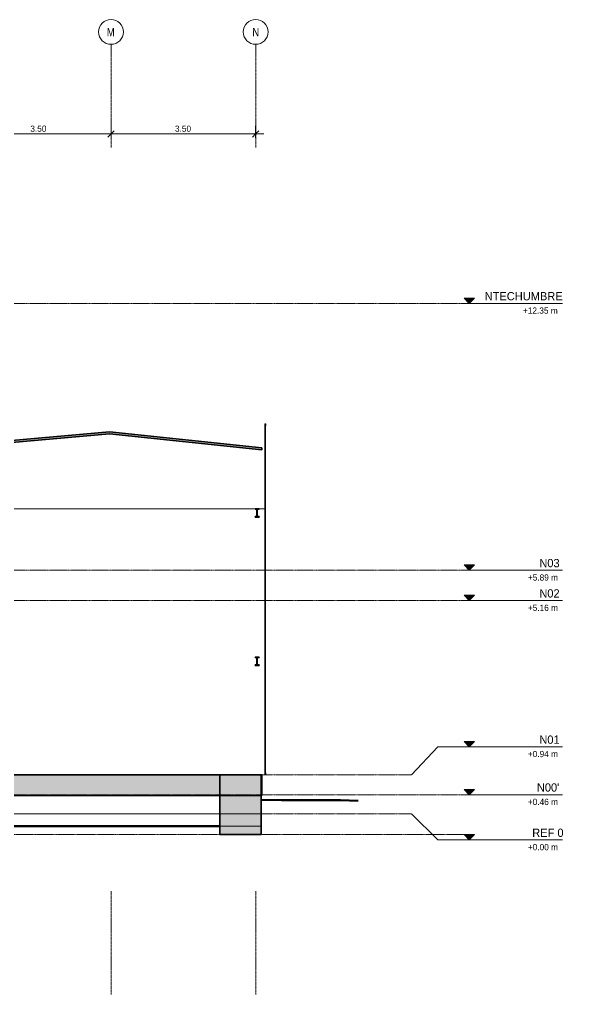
# Model space of a CAD drawing. Header units: centimetres. Extents: x 710 to 12582, y -437 to 1921.
# Drawn here: x 6229 to 7584, y -437 to 1921 of the extents above; entities that cross this region are included whole.
import ezdxf

# ---------------------------------------------------------------- set-up
doc = ezdxf.new("R2010")
doc.units = ezdxf.units.CM
doc.linetypes.add('Centre', pattern=[3.175, 0.635, -0.475, 1.59, -0.475])
doc.linetypes.add('Grid Line', pattern=[2.2225, 1.27, -0.3175, 0.3175, -0.3175])
for name, color, linetype, lineweight in [('A-ANNO-DIMS', 7, 'Continuous', 9), ('A-ANNO-DIMS-100', 7, 'Continuous', 9), ('A-CLNG', 7, 'Continuous', 9), ('A-FLOR', 7, 'Continuous', 9), ('A-FLOR-LEVL', 7, 'Continuous', 9), ('A-FLOR-PATT', 7, 'Continuous', 35), ('A-ROOF', 7, 'Continuous', 9), ('A-ROOF-PATT', 7, 'Continuous', 35), ('A-WALL', 7, 'Continuous', 9), ('A-WALL-PATT', 7, 'Continuous', 35), ('C-BLDG-PADS', 7, 'Continuous', 9), ('C-TOPO', 7, 'Continuous', 9), ('S-BEAM', 7, 'Continuous', 9), ('S-GRID', 7, 'Continuous', 9), ('S-GRID-IDEN', 7, 'Continuous', 9)]:
    doc.layers.add(name, color=color, linetype=linetype, lineweight=lineweight)
doc.styles.add('Century Gothic', font='GOTHIC.TTF', dxfattribs={"height": 20})
doc.styles.add('Century Gothic_1', font='GOTHIC.TTF', dxfattribs={"height": 15})
doc.styles.add('Saira Condensed', font='SairaCondensed-Regular.ttf', dxfattribs={"height": 20})
doc.dimstyles.new('FCA_N_Cotas_E100', dxfattribs={"dimscale": 30.48, "dimtxt": 15.662524, "dimasz": 0.492126, "dimexe": 0.656168, "dimexo": 0.656168, "dimgap": 0.032808, "dimtad": 1, "dimlfac": 0.01, "dimrnd": 0.01, "dimzin": 0, "dimdsep": 46, "dimtxsty": 'Century Gothic_1', "dimblk1": 'OBLIQUE', "dimblk2": 'OBLIQUE', "dimsah": 1, "dimcen": 0.09, "dimdle": 0.656168, "dimazin": 2, "dimtfac": 1, "dimtdec": 4, "dimtix": 1, "dimtmove": 0, "dimatfit": 3, "dimfxl": 1, "dimtvp": 1, "dimtolj": 1, "dimtzin": 0, "dimarcsym": 2})
pattern_1 = [(45, (4660.293, 712), (-25.1447, 25.1447), []), (45, (4660.293, 750.1), (-25.1447, 25.1447), [])]

# ---------------------------------------------------------------- blocks, each defined once
blk = doc.blocks.new('M_W Shapes - 150 x 200-V1-Sección 4')
at = {"layer": 'S-BEAM', "true_color": 0xc0c0c0}
h = blk.add_hatch(dxfattribs=at)
h.set_pattern_fill('FP_6', color=9, style=0, pattern_type=2)
h.set_pattern_definition(pattern_1)
h.paths.add_polyline_path([(6808.9, 358.9), (6808.9, 359.9), (6806.4, 359.9), (6805, 360.4), (6804.4, 361.8), (6804.4, 375.9), (6805, 377.3), (6806.4, 377.9), (6808.9, 377.9), (6808.9, 378.9), (6798.9, 378.9), (6798.9, 377.9), (6801.5, 377.9), (6802.9, 377.3), (6803.4, 375.9), (6803.4, 361.8), (6802.9, 360.4), (6801.5, 359.9), (6798.9, 359.9), (6798.9, 358.9)])
at = {"layer": 'S-BEAM', "lineweight": 35}
for p, q in [((6808.9, 378.9), (6798.9, 378.9)), ((6798.9, 378.9), (6798.9, 377.9)), ((6798.9, 377.9), (6801.5, 377.9)), ((6806.4, 377.9), (6808.9, 377.9)), ((6808.9, 377.9), (6808.9, 378.9)), ((6801.5, 359.9), (6798.9, 359.9)), ((6798.9, 359.9), (6798.9, 358.9)), ((6798.9, 358.9), (6808.9, 358.9)), ((6803.4, 375.9), (6803.4, 361.8)), ((6804.4, 361.8), (6804.4, 375.9)), ((6808.9, 359.9), (6806.4, 359.9)), ((6808.9, 358.9), (6808.9, 359.9))]:
    blk.add_line(p, q, dxfattribs=at)
for centre, start, end in [((6801.5, 375.9), 0, 90), ((6806.4, 375.9), 90, 180), ((6801.5, 361.8), 270, 0), ((6806.4, 361.8), 180, 270)]:
    blk.add_arc(centre, 1.98, start, end, dxfattribs=at)
blk = doc.blocks.new('M_W Shapes - 150 x 200-V3-Sección 4')
at = {"layer": 'S-BEAM', "true_color": 0xc0c0c0}
h = blk.add_hatch(dxfattribs=at)
h.set_pattern_fill('FP_6', color=9, style=0, pattern_type=2)
h.set_pattern_definition(pattern_1)
h.paths.add_polyline_path([(6808.9, 717.8), (6808.9, 718.8), (6806.4, 718.8), (6805, 719.4), (6804.4, 720.8), (6804.4, 734.8), (6805, 736.2), (6806.4, 736.8), (6808.9, 736.8), (6808.9, 737.8), (6798.9, 737.8), (6798.9, 736.8), (6801.5, 736.8), (6802.9, 736.2), (6803.4, 734.8), (6803.4, 720.8), (6802.9, 719.4), (6801.5, 718.8), (6798.9, 718.8), (6798.9, 717.8)])
at = {"layer": 'S-BEAM', "lineweight": 35}
for p, q in [((6808.9, 737.8), (6798.9, 737.8)), ((6798.9, 737.8), (6798.9, 736.8)), ((6798.9, 736.8), (6801.5, 736.8)), ((6803.4, 734.8), (6803.4, 720.8)), ((6804.4, 720.8), (6804.4, 734.8)), ((6806.4, 736.8), (6808.9, 736.8)), ((6808.9, 736.8), (6808.9, 737.8)), ((6801.5, 718.8), (6798.9, 718.8)), ((6798.9, 718.8), (6798.9, 717.8)), ((6798.9, 717.8), (6808.9, 717.8)), ((6808.9, 718.8), (6806.4, 718.8)), ((6808.9, 717.8), (6808.9, 718.8))]:
    blk.add_line(p, q, dxfattribs=at)
for centre, start, end in [((6801.5, 734.8), 0, 90), ((6806.4, 734.8), 90, 180), ((6801.5, 720.8), 270, 0), ((6806.4, 720.8), 180, 270)]:
    blk.add_arc(centre, 1.98, start, end, dxfattribs=at)
blk = doc.blocks.new('PQ_RVR_EST-01_ZZ_ZZ_MO_T_A_rvt-1-Sección 4')
at = {"layer": 'A-FLOR-PATT', "lineweight": 9, "true_color": 0x9a9a9a}
blk.add_hatch(color=253, dxfattribs=at).paths.add_polyline_path([(6814, 44), (6815.1, 44), (6815.1, 94), (3797.2, 94), (3797.2, 93.8), (3792.2, 93.8), (3792.2, 94), (3778.9, 94), (3778.9, 93.8), (3773.9, 93.8), (3773.9, 94), (3758.6, 94), (3758.6, 93.8), (3753.5, 93.8), (3753.5, 94), (3740.3, 94), (3740.3, 93.8), (3735.3, 93.8), (3735.3, 94), (1308.3, 94), (1308.3, 44), (6714, 44)])
at = {"layer": 'A-WALL-PATT', "lineweight": 9, "true_color": 0x9a9a9a}
blk.add_hatch(color=253, dxfattribs=at).paths.add_polyline_path([(6714, -50), (6814, -50), (6814, 44), (6714, 44)])
at = {"layer": 'A-FLOR', "lineweight": 35}
for p, q in [((6815.1, 94), (3797.2, 94)), ((6815.1, 44), (6815.1, 94)), ((1308.3, 44), (6714, 44)), ((6814, 44), (6815.1, 44))]:
    blk.add_line(p, q, dxfattribs=at)
at = {"layer": 'A-WALL', "lineweight": 35}
for p, q in [((6714, 44), (6714, -50)), ((6814, -50), (6814, 44)), ((6714, -50), (6814, -50))]:
    blk.add_line(p, q, dxfattribs=at)
at = {"layer": 'S-BEAM', "color": 8, "lineweight": 9, "true_color": 0x808080}
for name in ['M_W Shapes - 150 x 200-V3-Sección 4', 'M_W Shapes - 150 x 200-V1-Sección 4']:
    blk.add_blockref(name, (0, 0), dxfattribs=at)
blk = doc.blocks.new('Level - Con_Triangulo-1145637-Sección 4')
at = {"layer": 'A-FLOR-LEVL', "true_color": 0xe2e2e2}
blk.add_hatch(color=254, dxfattribs=at).paths.add_polyline_path([(7330.3, -50.6), (7317.4, -63.5), (7304.6, -50.6)])
at = {"layer": 'A-FLOR-LEVL', "color": 253, "true_color": 0xaaaaaa}
for p, q in [((7330.3, -50.6), (7304.6, -50.6)), ((7304.6, -50.6), (7317.4, -63.5)), ((7304.6, -63.5), (7543, -63.5)), ((7317.4, -63.5), (7330.3, -50.6))]:
    blk.add_line(p, q, dxfattribs=at)
blk = doc.blocks.new('Grid - 3mm-1939417-Sección 4')
at = {"layer": 'S-GRID-IDEN', "color": 253, "true_color": 0xaaaaaa}
blk.add_circle((1330.8, 1891.3), 30, dxfattribs=at)
blk = doc.blocks.new('DIMBLOCK12-Sección 4')
at = {"layer": 'A-ANNO-DIMS-100'}
for p, q in [((6100.4, 1644.5), (6100.4, 1664.5)), ((6450.4, 1644.5), (6450.4, 1664.5)), ((6100.4, 1644.5), (6450.4, 1644.5)), ((6100.4, 1644.5), (6100.4, 1635.1)), ((6450.4, 1644.5), (6450.4, 1635.1))]:
    blk.add_line(p, q, dxfattribs=at)
at = {"layer": 'A-ANNO-DIMS-100', "lineweight": 35}
for p, q in [((6100.4, 1644.5), (6107.9, 1652)), ((6450.4, 1644.5), (6457.9, 1652)), ((6100.4, 1644.5), (6092.9, 1637)), ((6450.4, 1644.5), (6442.9, 1637))]:
    blk.add_line(p, q, dxfattribs=at)
at = {"layer": 'A-ANNO-DIMS-100', "color": 0, "insert": (6255.1, 1664.7), "char_height": 15, "width": 48.927, "attachment_point": 1, "line_spacing_factor": 0.984502, "style": 'Century Gothic_1'}
blk.add_mtext('3.50', dxfattribs=at)
blk = doc.blocks.new('_Oblique')
at = {"color": 0, "linetype": 'ByBlock', "lineweight": -2}
blk.add_line((-0.5, -0.5), (0.5, 0.5), dxfattribs=at)
blk = doc.blocks.new('DIMBLOCK13-Sección 4')
at = {"layer": 'A-ANNO-DIMS-100'}
for p, q in [((6450.4, 1644.5), (6450.4, 1664.5)), ((6800.4, 1644.5), (6800.4, 1664.5)), ((6450.4, 1644.5), (6820.4, 1644.5)), ((6450.4, 1644.5), (6450.4, 1635.1)), ((6800.4, 1644.5), (6800.4, 1635.1))]:
    blk.add_line(p, q, dxfattribs=at)
at = {"layer": 'A-ANNO-DIMS-100', "lineweight": 35}
for p, q in [((6450.4, 1644.5), (6457.9, 1652)), ((6800.4, 1644.5), (6807.9, 1652)), ((6450.4, 1644.5), (6442.9, 1637)), ((6800.4, 1644.5), (6792.9, 1637))]:
    blk.add_line(p, q, dxfattribs=at)
at = {"layer": 'A-ANNO-DIMS-100', "color": 0, "insert": (6605.1, 1664.7), "char_height": 15, "width": 48.927, "attachment_point": 1, "line_spacing_factor": 0.984502, "style": 'Century Gothic_1'}
blk.add_mtext('3.50', dxfattribs=at)

msp = doc.modelspace()

# ---------------------------------------------------------------- hatches: boundary and pattern name
at = {"layer": 'A-FLOR-PATT', "lineweight": 9, "true_color": 0x9a9a9a}
msp.add_hatch(color=253, dxfattribs=at).paths.add_polyline_path([(1310.739, 44), (6813.968, 44), (6813.968, 94), (3797.22, 94), (3797.22, 93.832), (3792.18, 93.832), (3792.18, 94), (3778.93, 94), (3778.93, 93.832), (3773.89, 93.832), (3773.89, 94), (3758.58, 94), (3758.58, 93.832), (3753.54, 93.832), (3753.54, 94), (3740.29, 94), (3740.29, 93.832), (3735.25, 93.832), (3735.25, 94), (2573.487, 94), (2573.487, 85.116), (2569.487, 85.116), (2569.487, 94), (1310.739, 94)])
at = {"layer": 'A-ROOF-PATT', "lineweight": 9, "true_color": 0x9a9a9a}
msp.add_hatch(color=253, dxfattribs=at).paths.add_polyline_path([(6815.081, 880.075), (6815.081, 885.103), (6447.108, 923.778), (6084.681, 892.07), (6084.681, 972.388), (6079.681, 972.388), (6079.681, 886.614), (6447.064, 918.755)])
at = {"layer": 'A-WALL-PATT', "lineweight": 9, "true_color": 0x9a9a9a}
for points in [[(6822.331, 938.29), (6824.831, 938.29), (6824.831, 943.29), (6822.331, 943.29)], [(6823.081, 99), (6823.581, 99), (6823.581, 938.29), (6823.081, 938.29), (6823.081, 711.981)], [(6822.331, 94), (6824.831, 94), (6824.831, 99), (6822.331, 99)], [(6713.968, -50), (6813.968, -50), (6813.968, 94), (6713.968, 94)]]:
    msp.add_hatch(color=253, dxfattribs=at).paths.add_polyline_path(points)

# ---------------------------------------------------------------- linework, layer by layer
at = {"layer": 'A-CLNG', "color": 8, "lineweight": 18, "true_color": 0x808080}
msp.add_line((6823.081, 737.79), (6110.942, 737.79), dxfattribs=at)
at = {"layer": 'A-FLOR', "lineweight": 35}
for p, q in [((6813.968, 94), (3797.22, 94)), ((6813.968, 44), (6813.968, 94)), ((1310.739, 44), (6813.968, 44))]:
    msp.add_line(p, q, dxfattribs=at)
at = {"layer": 'A-FLOR-LEVL', "color": 253, "linetype": 'Centre', "true_color": 0xaaaaaa}
for p, q in [((709.994, 1234.505), (7304.566, 1234.505)), ((709.994, 588.801), (7304.566, 588.801)), ((709.994, 515.53), (7304.566, 515.53)), ((709.994, 94), (7177.566, 94)), ((709.994, 46.025), (7304.566, 46.025)), ((709.994, 0), (7177.566, 0)), ((7304.566, -50), (709.994, -50))]:
    msp.add_line(p, q, dxfattribs=at)
at = {"layer": 'A-FLOR-LEVL', "color": 253, "true_color": 0xaaaaaa}
for p, q in [((7177.566, 94), (7241.066, 161.783)), ((7241.066, 161.783), (7304.566, 161.783)), ((7177.566, 0), (7241.066, -63.5)), ((7241.066, -63.5), (7304.566, -63.5))]:
    msp.add_line(p, q, dxfattribs=at)
at = {"layer": 'A-ROOF', "lineweight": 35}
for p, q in [((6447.108, 923.778), (6084.681, 892.07)), ((6815.081, 885.103), (6447.108, 923.778)), ((6102.77, 888.634), (6447.064, 918.755)), ((6447.064, 918.755), (6815.081, 880.075)), ((6815.081, 880.075), (6815.081, 885.103))]:
    msp.add_line(p, q, dxfattribs=at)
at = {"layer": 'A-WALL'}
for p, q in [((6824.831, 943.29), (6822.331, 943.29)), ((6822.331, 943.29), (6822.331, 938.29)), ((6822.331, 938.29), (6824.831, 938.29)), ((6824.831, 938.29), (6824.831, 943.29)), ((6824.831, 99), (6822.331, 99)), ((6822.331, 99), (6822.331, 94)), ((6824.831, 94), (6824.831, 99)), ((6822.331, 94), (6824.831, 94))]:
    msp.add_line(p, q, dxfattribs=at)
at = {"layer": 'A-WALL', "lineweight": 35}
for p, q in [((6823.081, 938.29), (6823.081, 99)), ((6823.581, 938.29), (6823.081, 938.29)), ((6823.581, 99), (6823.581, 938.29)), ((6823.081, 99), (6823.581, 99)), ((6713.968, 94), (6713.968, -50)), ((6813.968, -50), (6813.968, 44)), ((6713.968, -50), (6813.968, -50))]:
    msp.add_line(p, q, dxfattribs=at)
at = {"layer": 'C-BLDG-PADS', "color": 253, "lineweight": 18, "true_color": 0xaaaaaa}
for p, q in [((6813.968, 0), (1310.739, 0)), ((1310.739, -30.48), (6813.968, -30.48))]:
    msp.add_line(p, q, dxfattribs=at)
at = {"layer": 'C-TOPO', "color": 253, "lineweight": 70, "true_color": 0xaaaaaa}
for p, q in [((6813.968, 33.322), (6863.169, 33.059)), ((6863.169, 33.059), (7006.1, 32.858)), ((7006.1, 32.858), (7048.686, 31.129)), ((6159.979, -30.496), (6713.968, -30.496))]:
    msp.add_line(p, q, dxfattribs=at)
at = {"layer": 'C-TOPO', "color": 253, "true_color": 0xaaaaaa}
for p, q in [((6863.169, 33.059), (6813.968, 33.322)), ((7006.1, 32.858), (6863.169, 33.059)), ((7006.1, 32.858), (7048.686, 31.129)), ((7048.686, 32.688), (7006.1, 32.858)), ((6713.968, -30.496), (6159.979, -30.496))]:
    msp.add_line(p, q, dxfattribs=at)
at = {"layer": 'S-GRID', "color": 253, "linetype": 'Grid Line', "true_color": 0xaaaaaa}
for p, q in [((6450.445, 1611.334), (6450.445, 1861.334)), ((6800.445, 1611.334), (6800.445, 1861.334)), ((6450.445, -437.332), (6450.445, -187.332)), ((6800.445, -437.332), (6800.445, -187.332))]:
    msp.add_line(p, q, dxfattribs=at)

# ---------------------------------------------------------------- block references
at = {"lineweight": 5}
msp.add_blockref('PQ_RVR_EST-01_ZZ_ZZ_MO_T_A_rvt-1-Sección 4', (0, 0), dxfattribs=at)
at = {"layer": 'A-FLOR-LEVL', "color": 253, "true_color": 0xaaaaaa}
for p in [(0, 1298.005), (0, 652.301), (0, 579.03), (0, 225.283), (0, 109.525), (0, 0)]:
    msp.add_blockref('Level - Con_Triangulo-1145637-Sección 4', p, dxfattribs=at)
at = {"layer": 'S-GRID-IDEN', "color": 253, "true_color": 0xaaaaaa}
for p in [(5119.672, 0), (5469.672, 0)]:
    msp.add_blockref('Grid - 3mm-1939417-Sección 4', p, dxfattribs=at)

# ---------------------------------------------------------------- texts
at = {"layer": 'S-GRID-IDEN', "color": 253, "true_color": 0xaaaaaa, "char_height": 20, "attachment_point": 1, "style": 'Saira Condensed'}
for s, insert, width in [('M', (6440.221, 1901.014), 24.05062), ('N', (6792.221, 1901.014), 19.2405)]:
    msp.add_mtext(s, dxfattribs=dict(at, insert=insert, width=width))

# ---------------------------------------------------------------- dimensions: what is measured, and where the dimension line sits
at = {"layer": 'A-ANNO-DIMS'}
for base, p1, p2, picture, middle in [((6450.445, 1644.466), (6100.445, 1655.072), (6450.445, 1655.072), 'DIMBLOCK12-Sección 4', (6275.445, 1653.343)), ((6800.445, 1644.466), (6450.445, 1655.072), (6800.445, 1655.072), 'DIMBLOCK13-Sección 4', (6625.445, 1653.343))]:
    dim = msp.add_linear_dim(base=base, p1=p1, p2=p2, dimstyle='FCA_N_Cotas_E100', override={"dimpost": '<>', "dimfxl": 350}, dxfattribs=at)
    dim.commit()
    dim.dimension.update_dxf_attribs({"geometry": picture, "text_midpoint": middle})

# ---------------------------------------------------------------- next in the draw order: texts
at = {"layer": 'A-FLOR-LEVL', "color": 9, "true_color": 0xb7b7b7, "char_height": 20, "attachment_point": 1, "style": 'Century Gothic', "bg_fill": 3, "box_fill_scale": 1.25, "bg_fill_color": 256, "bg_fill_true_color": 13158600, "bg_fill_transparency": 0}
for s, insert, width in [('NTECHUMBRE', (7354.624, 1261.973), 224.4725), ('N03', (7486.924, 616.269), 64.135), ('N02', (7486.924, 542.998), 64.135), ('N01', (7486.924, 189.251), 64.135), ("N00'", (7480.924, 73.492), 71.35019), ('REF 0', (7469.724, -36.032), 84.97887)]:
    msp.add_mtext(s, dxfattribs=dict(at, insert=insert, width=width))

# ---------------------------------------------------------------- next in the draw order: texts
at = {"layer": 'A-FLOR-LEVL', "color": 9, "true_color": 0xb7b7b7, "char_height": 15, "attachment_point": 1, "style": 'Century Gothic_1', "bg_fill": 3, "box_fill_scale": 1.25, "bg_fill_color": 256, "bg_fill_true_color": 13158600, "bg_fill_transparency": 0}
for s, insert, width in [('+12.35 m', (7447.224, 1224.661), 112.23625), ('+5.89 m', (7459.124, 578.957), 97.80587), ('+5.16 m', (7459.124, 505.687), 97.80587), ('+0.94 m', (7459.124, 151.939), 97.80587), ('+0.46 m', (7459.124, 36.181), 97.80587), ('+0.00 m', (7459.124, -73.344), 97.80587)]:
    msp.add_mtext(s, dxfattribs=dict(at, insert=insert, width=width))

doc.saveas('drawing.dxf')
